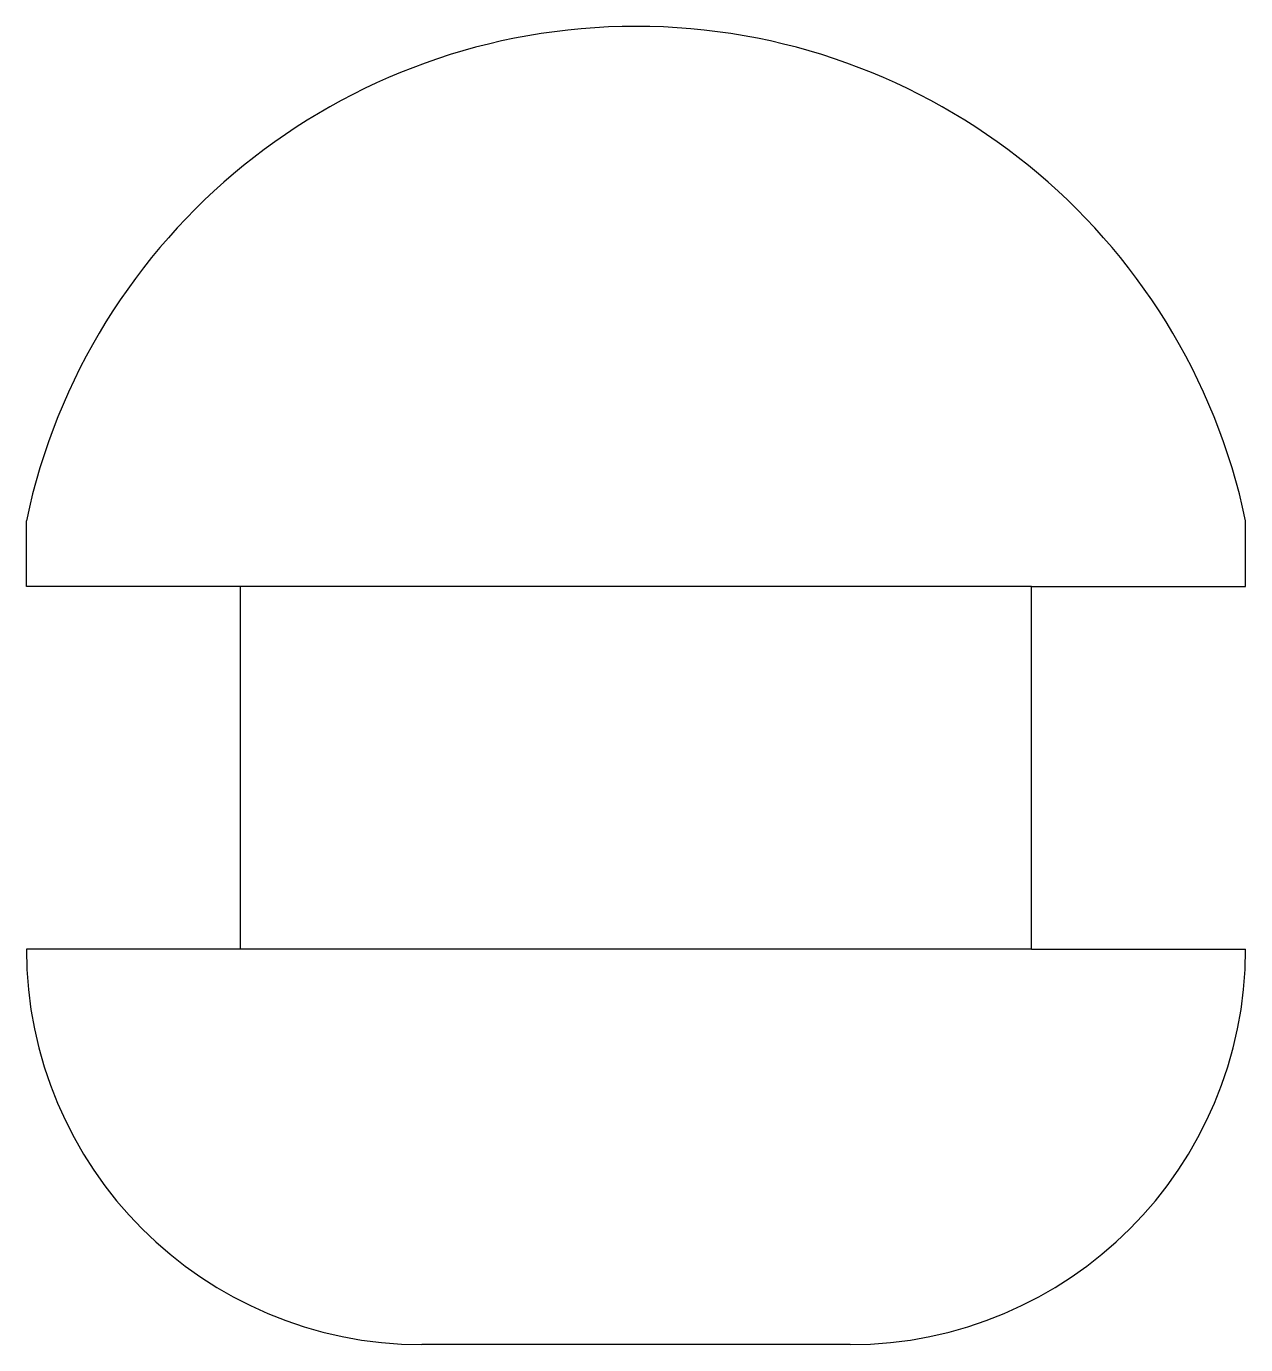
# Model space of a CAD drawing. Extents: x -37 to 37, y -35 to 45.
import ezdxf

# ---------------------------------------------------------------- set-up
doc = ezdxf.new("R2010")
doc.units = 0
doc.header["$MEASUREMENT"] = 0
doc.layers.add('VISIBLE', color=7, linetype='CONTINUOUS')

msp = doc.modelspace()

# ---------------------------------------------------------------- linework, layer by layer
at = {"layer": 'VISIBLE'}
for p, q in [((-37, 11), (-37, 15)), ((37, 11), (37, 15)), ((-24, 11), (-37, 11)), ((24, 11), (-24, 11)), ((-24, -11), (-24, 11)), ((24, -11), (24, 11)), ((24, 11), (37, 11)), ((-24, -11), (-37, -11)), ((24, -11), (-24, -11)), ((24, -11), (37, -11)), ((13, -35), (-13, -35))]:
    msp.add_line(p, q, dxfattribs=at)
for centre, radius, start, end in [((0, 7.183), 37.817, 11.92897, 168.07103), ((-13, -11), 24, 180, 270), ((13, -11), 24, 270, 0)]:
    msp.add_arc(centre, radius, start, end, dxfattribs=at)

doc.saveas('drawing.dxf')
